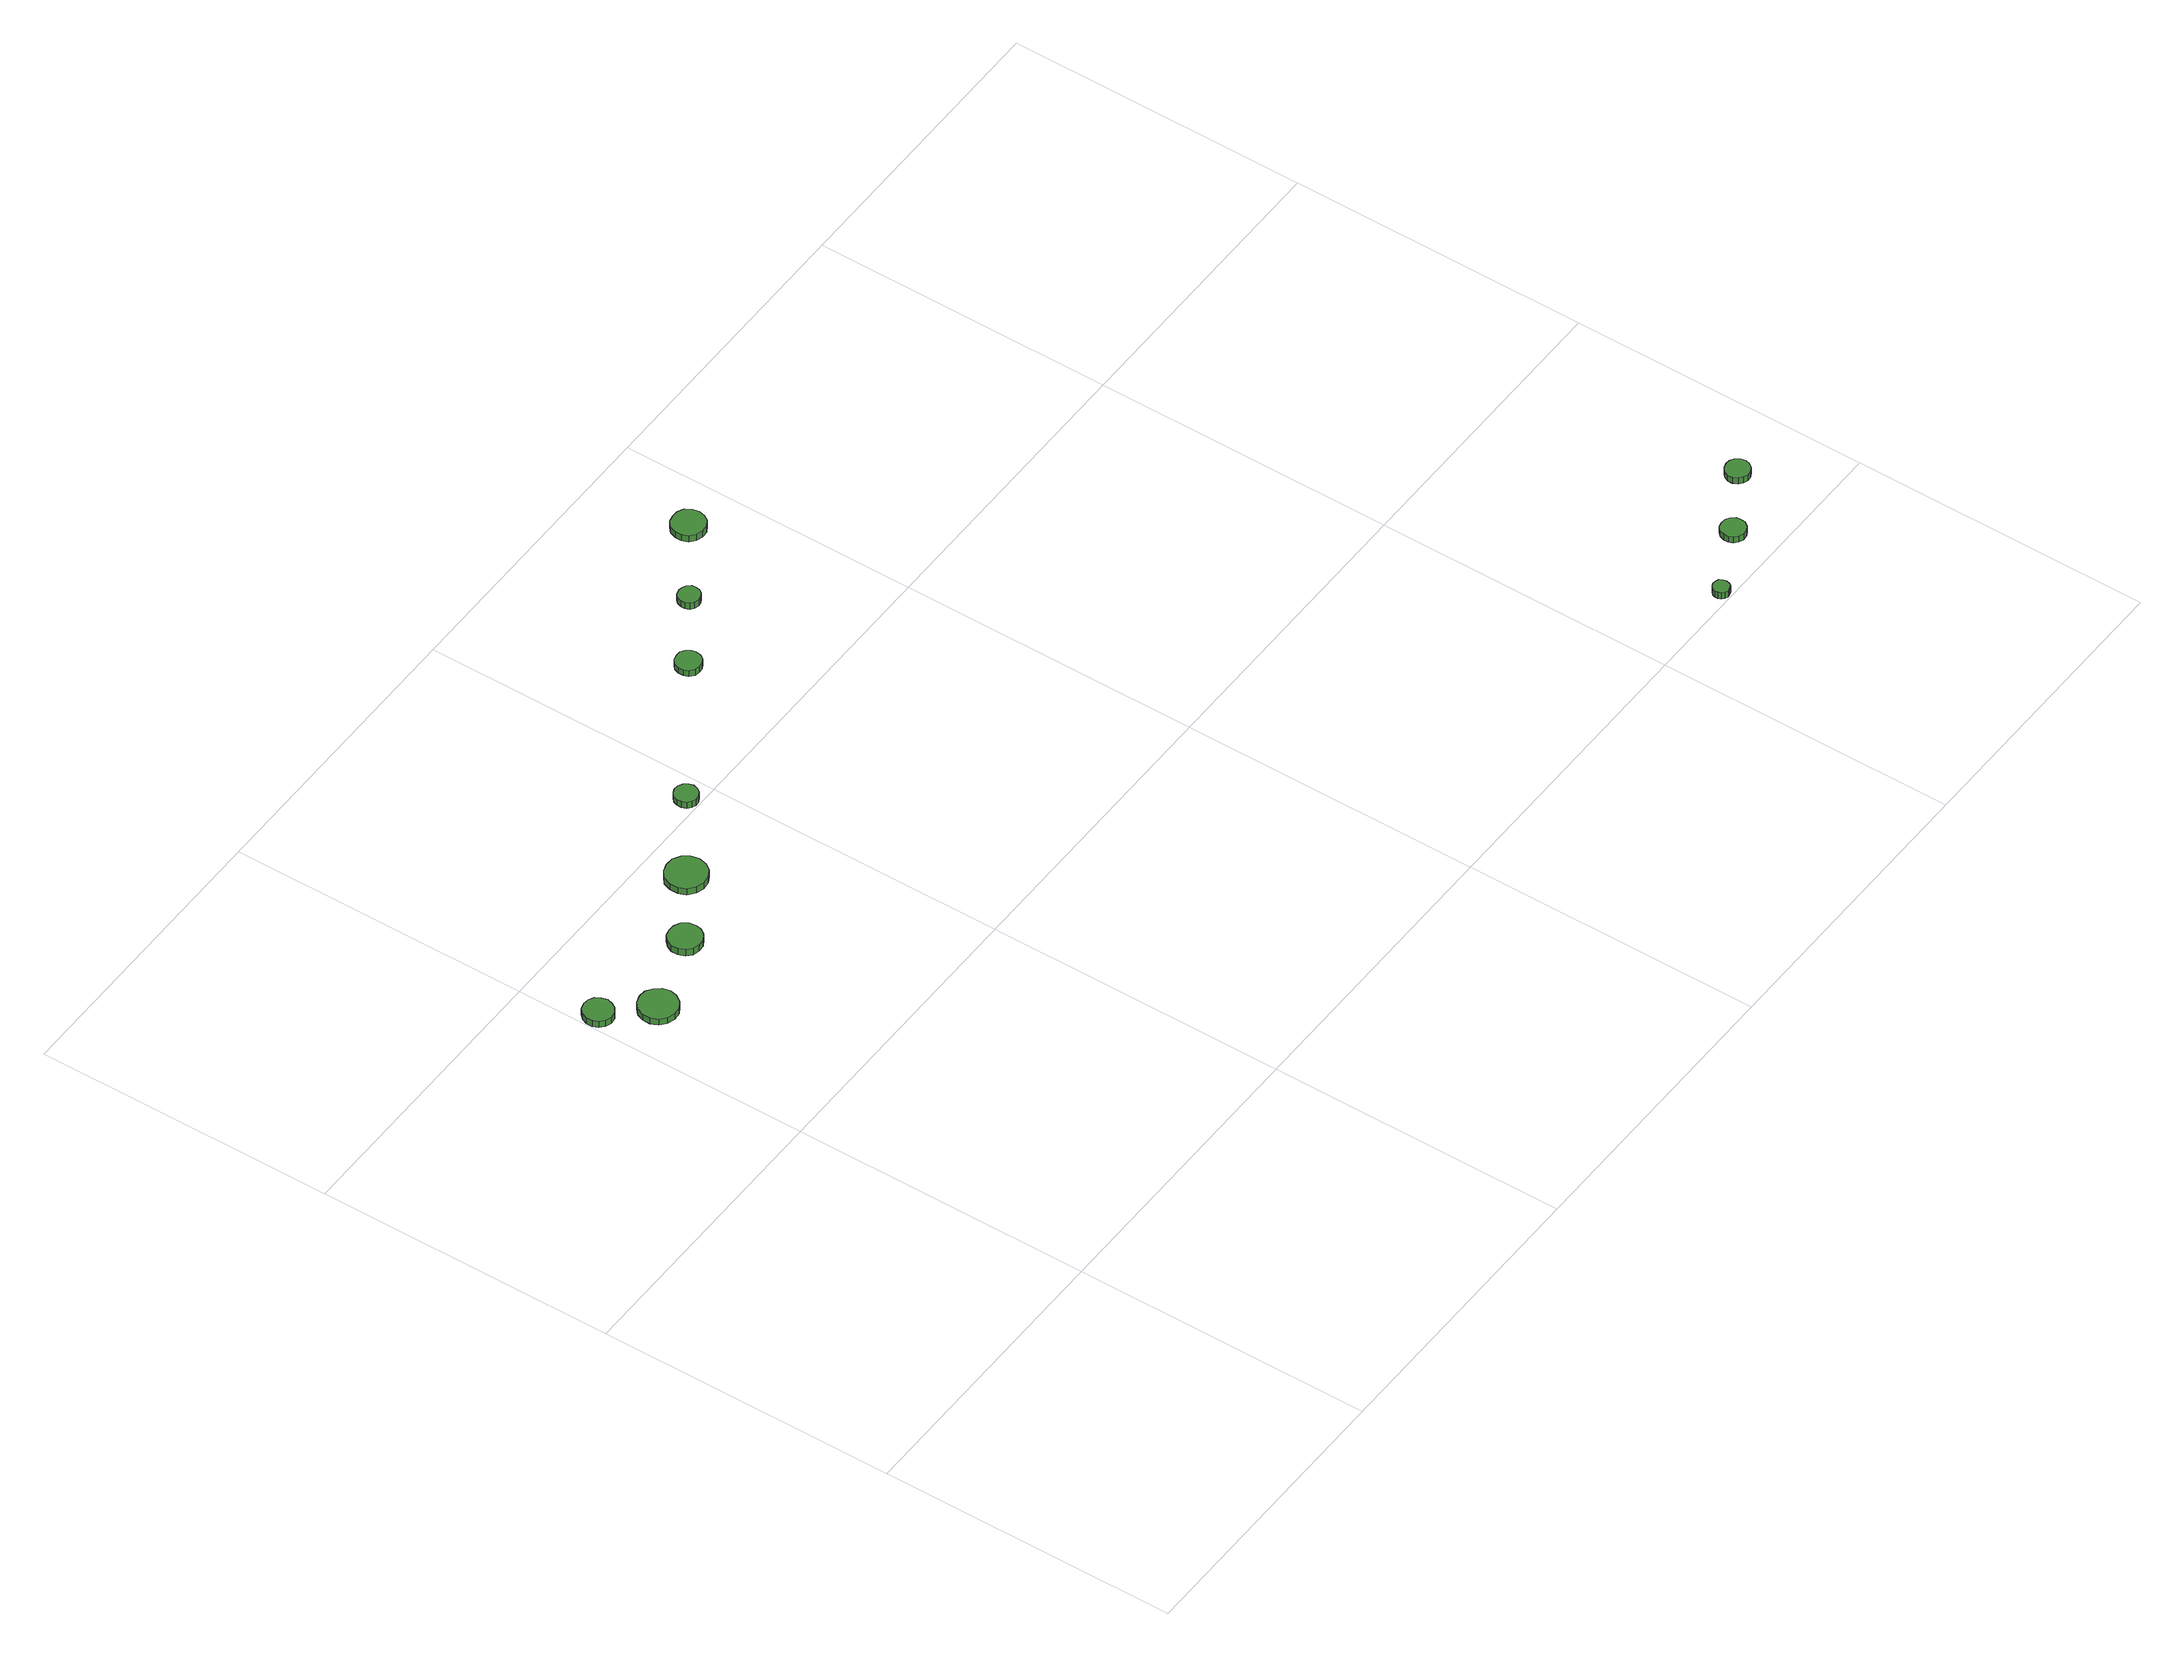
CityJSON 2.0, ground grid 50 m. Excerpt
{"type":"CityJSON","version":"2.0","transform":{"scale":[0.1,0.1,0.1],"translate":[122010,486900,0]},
"CityObjects":{
"tree1":{"type":"SolitaryVegetationObject","attributes":{"function":"something"},"geometry":[{"type":"MultiSurface","lod":"1","boundaries":[[[0,1,2,3,4,5,6,7,8,9,10,11,12,13,14]],[[15,16,17,18,19,20,21,22,23,24,25,26,27,28,29]],[[0,29,28,1]],[[1,28,27,2]],[[2,27,26,3]],[[3,26,25,4]],[[4,25,24,5]],[[5,24,23,6]],[[6,23,22,7]],[[7,22,21,8]],[[8,21,20,9]],[[9,20,19,10]],[[10,19,18,11]],[[11,18,17,12]],[[12,17,16,13]],[[13,16,15,14]],[[14,15,29,0]]]}]},
"tree2":{"type":"SolitaryVegetationObject","attributes":{"function":"something"},"geometry":[{"type":"MultiSurface","lod":"1","boundaries":[[[30,31,32,33,34,35,36,37,38,39,40,41,42,43,44]],[[45,46,47,48,49,50,51,52,53,54,55,56,57,58,59]],[[30,59,58,31]],[[31,58,57,32]],[[32,57,56,33]],[[33,56,55,34]],[[34,55,54,35]],[[35,54,53,36]],[[36,53,52,37]],[[37,52,51,38]],[[38,51,50,39]],[[39,50,49,40]],[[40,49,48,41]],[[41,48,47,42]],[[42,47,46,43]],[[43,46,45,44]],[[44,45,59,30]]]}]},
"tree3":{"type":"SolitaryVegetationObject","attributes":{"function":"something"},"geometry":[{"type":"MultiSurface","lod":"1","boundaries":[[[60,61,62,63,64,65,66,67,68,69,70,71,72,73,74]],[[75,76,77,78,79,80,81,82,83,84,85,86,87,88,89]],[[60,89,88,61]],[[61,88,87,62]],[[62,87,86,63]],[[63,86,85,64]],[[64,85,84,65]],[[65,84,83,66]],[[66,83,82,67]],[[67,82,81,68]],[[68,81,80,69]],[[69,80,79,70]],[[70,79,78,71]],[[71,78,77,72]],[[72,77,76,73]],[[73,76,75,74]],[[74,75,89,60]]]}]},
"tree4":{"type":"SolitaryVegetationObject","attributes":{"function":"something"},"geometry":[{"type":"MultiSurface","lod":"1","boundaries":[[[90,91,92,93,94,95,96,97,98,99,100,101,102,103,104]],[[105,106,107,108,109,110,111,112,113,114,115,116,117,118,119]],[[90,119,118,91]],[[91,118,117,92]],[[92,117,116,93]],[[93,116,115,94]],[[94,115,114,95]],[[95,114,113,96]],[[96,113,112,97]],[[97,112,111,98]],[[98,111,110,99]],[[99,110,109,100]],[[100,109,108,101]],[[101,108,107,102]],[[102,107,106,103]],[[103,106,105,104]],[[104,105,119,90]]]}]},
"tree5":{"type":"SolitaryVegetationObject","attributes":{"function":"something"},"geometry":[{"type":"MultiSurface","lod":"1","boundaries":[[[120,121,122,123,124,125,126,127,128,129,130,131,132,133,134]],[[135,136,137,138,139,140,141,142,143,144,145,146,147,148,149]],[[120,149,148,121]],[[121,148,147,122]],[[122,147,146,123]],[[123,146,145,124]],[[124,145,144,125]],[[125,144,143,126]],[[126,143,142,127]],[[127,142,141,128]],[[128,141,140,129]],[[129,140,139,130]],[[130,139,138,131]],[[131,138,137,132]],[[132,137,136,133]],[[133,136,135,134]],[[134,135,149,120]]]}]},
"tree6":{"type":"SolitaryVegetationObject","attributes":{"function":"something"},"geometry":[{"type":"MultiSurface","lod":"1","boundaries":[[[150,151,152,153,154,155,156,157,158,159,160,161,162,163,164]],[[165,166,167,168,169,170,171,172,173,174,175,176,177,178,179]],[[150,179,178,151]],[[151,178,177,152]],[[152,177,176,153]],[[153,176,175,154]],[[154,175,174,155]],[[155,174,173,156]],[[156,173,172,157]],[[157,172,171,158]],[[158,171,170,159]],[[159,170,169,160]],[[160,169,168,161]],[[161,168,167,162]],[[162,167,166,163]],[[163,166,165,164]],[[164,165,179,150]]]}]},
"tree7":{"type":"SolitaryVegetationObject","attributes":{"function":"something"},"geometry":[{"type":"MultiSurface","lod":"1","boundaries":[[[180,181,182,183,184,185,186,187,188,189,190,191,192,193,194]],[[195,196,197,198,199,200,201,202,203,204,205,206,207,208,209]],[[180,209,208,181]],[[181,208,207,182]],[[182,207,206,183]],[[183,206,205,184]],[[184,205,204,185]],[[185,204,203,186]],[[186,203,202,187]],[[187,202,201,188]],[[188,201,200,189]],[[189,200,199,190]],[[190,199,198,191]],[[191,198,197,192]],[[192,197,196,193]],[[193,196,195,194]],[[194,195,209,180]]]}]},
"tree8":{"type":"SolitaryVegetationObject","attributes":{"function":"something"},"geometry":[{"type":"MultiSurface","lod":"1","boundaries":[[[210,211,212,213,214,215,216,217,218,219,220,221,222,223,224]],[[225,226,227,228,229,230,231,232,233,234,235,236,237,238,239]],[[210,239,238,211]],[[211,238,237,212]],[[212,237,236,213]],[[213,236,235,214]],[[214,235,234,215]],[[215,234,233,216]],[[216,233,232,217]],[[217,232,231,218]],[[218,231,230,219]],[[219,230,229,220]],[[220,229,228,221]],[[221,228,227,222]],[[222,227,226,223]],[[223,226,225,224]],[[224,225,239,210]]]}]},
"tree9":{"type":"SolitaryVegetationObject","attributes":{"function":"something"},"geometry":[{"type":"MultiSurface","lod":"1","boundaries":[[[240,241,242,243,244,245,246,247,248,249,250,251,252,253,254]],[[255,256,257,258,259,260,261,262,263,264,265,266,267,268,269]],[[240,269,268,241]],[[241,268,267,242]],[[242,267,266,243]],[[243,266,265,244]],[[244,265,264,245]],[[245,264,263,246]],[[246,263,262,247]],[[247,262,261,248]],[[248,261,260,249]],[[249,260,259,250]],[[250,259,258,251]],[[251,258,257,252]],[[252,257,256,253]],[[253,256,255,254]],[[254,255,269,240]]]}]},
"tree10":{"type":"SolitaryVegetationObject","attributes":{"function":"something"},"geometry":[{"type":"MultiSurface","lod":"1","boundaries":[[[270,271,272,273,274,275,276,277,278,279,280,281,282,283,284]],[[285,286,287,288,289,290,291,292,293,294,295,296,297,298,299]],[[270,299,298,271]],[[271,298,297,272]],[[272,297,296,273]],[[273,296,295,274]],[[274,295,294,275]],[[275,294,293,276]],[[276,293,292,277]],[[277,292,291,278]],[[278,291,290,279]],[[279,290,289,280]],[[280,289,288,281]],[[281,288,287,282]],[[282,287,286,283]],[[283,286,285,284]],[[284,285,299,270]]]}]},
"tree11":{"type":"SolitaryVegetationObject","attributes":{"function":"something"},"geometry":[{"type":"MultiSurface","lod":"1","boundaries":[[[300,301,302,303,304,305,306,307,308,309,310,311,312,313,314]],[[315,316,317,318,319,320,321,322,323,324,325,326,327,328,329]],[[300,329,328,301]],[[301,328,327,302]],[[302,327,326,303]],[[303,326,325,304]],[[304,325,324,305]],[[305,324,323,306]],[[306,323,322,307]],[[307,322,321,308]],[[308,321,320,309]],[[309,320,319,310]],[[310,319,318,311]],[[311,318,317,312]],[[312,317,316,313]],[[313,316,315,314]],[[314,315,329,300]]]}]}
},
"vertices":[
[51,878,19],[48,887,19],[43,896,19],[34,901,19],[24,902,19],[14,899,19],[7,892,19],[3,883,19],[3,872,19],[7,863,19],[14,857,19],[24,853,19],[34,854,19],[43,860,19],[48,868,19],[48,868,6],[43,860,6],[34,854,6],[24,853,6],[14,857,6],[7,863,6],[3,872,6],[3,883,6],[7,892,6],[14,899,6],[24,902,6],[34,901,6],[43,896,6],[48,887,6],[51,878,6],
[117,811,20],[114,824,20],[106,835,20],[95,842,20],[82,843,20],[69,839,20],[59,830,20],[54,818,20],[54,805,20],[59,793,20],[69,784,20],[82,780,20],[95,781,20],[106,788,20],[114,799,20],[114,799,8],[106,788,8],[95,781,8],[82,780,8],[69,784,8],[59,793,8],[54,805,8],[54,818,8],[59,830,8],[69,839,8],[82,843,8],[95,842,8],[106,835,8],[114,824,8],[117,811,8],
[246,856,22],[244,867,22],[237,877,22],[227,882,22],[216,883,22],[205,880,22],[197,872,22],[192,862,22],[192,851,22],[197,840,22],[205,832,22],[216,829,22],[227,830,22],[237,836,22],[244,845,22],[244,845,9],[237,836,9],[227,830,9],[216,829,9],[205,832,9],[197,840,9],[192,851,9],[192,862,9],[197,872,9],[205,880,9],[216,883,9],[227,882,9],[237,877,9],[244,867,9],[246,856,9],
[362,930,20],[359,944,20],[351,955,20],[339,962,20],[325,963,20],[312,959,20],[301,950,20],[296,937,20],[296,923,20],[301,910,20],[312,901,20],[325,897,20],[339,898,20],[351,905,20],[359,916,20],[359,916,7],[351,905,7],[339,898,7],[325,897,7],[312,901,7],[301,910,7],[296,923,7],[296,937,7],[301,950,7],[312,959,7],[325,963,7],[339,962,7],[351,955,7],[359,944,7],[362,930,7],
[480,1022,20],[478,1029,20],[473,1036,20],[466,1040,20],[458,1041,20],[451,1038,20],[445,1033,20],[442,1026,20],[442,1018,20],[445,1010,20],[451,1005,20],[458,1002,20],[466,1003,20],[473,1007,20],[478,1014,20],[478,1014,8],[473,1007,8],[466,1003,8],[458,1002,8],[451,1005,8],[445,1010,8],[442,1018,8],[442,1026,8],[445,1033,8],[451,1038,8],[458,1041,8],[466,1040,8],[473,1036,8],[478,1029,8],[480,1022,8],
[707,1174,18],[705,1182,18],[700,1189,18],[693,1194,18],[684,1194,18],[676,1192,18],[669,1186,18],[666,1178,18],[666,1169,18],[669,1161,18],[676,1155,18],[684,1153,18],[693,1154,18],[700,1158,18],[705,1165,18],[705,1165,6],[700,1158,6],[693,1154,6],[684,1153,6],[676,1155,6],[669,1161,6],[666,1169,6],[666,1178,6],[669,1186,6],[676,1192,6],[684,1194,6],[693,1194,6],[700,1189,6],[705,1182,6],[707,1174,6],
[814,1248,19],[813,1256,19],[808,1262,19],[802,1265,19],[795,1266,19],[787,1264,19],[782,1259,19],[779,1252,19],[779,1245,19],[782,1238,19],[787,1233,19],[795,1231,19],[802,1232,19],[808,1235,19],[813,1241,19],[813,1241,6],[808,1235,6],[802,1232,6],[795,1231,6],[787,1233,6],[782,1238,6],[779,1245,6],[779,1252,6],[782,1259,6],[787,1264,6],[795,1266,6],[802,1265,6],[808,1262,6],[813,1256,6],[814,1248,6],
[943,1332,20],[940,1343,20],[934,1353,20],[924,1358,20],[913,1359,20],[902,1356,20],[893,1348,20],[889,1338,20],[889,1327,20],[893,1316,20],[902,1309,20],[913,1305,20],[924,1306,20],[934,1312,20],[940,1321,20],[940,1321,7],[934,1312,7],[924,1306,7],[913,1305,7],[902,1309,7],[893,1316,7],[889,1327,7],[889,1338,7],[893,1348,7],[902,1356,7],[913,1359,7],[924,1358,7],[934,1353,7],[940,1343,7],[943,1332,7],
[1682,16,19],[1681,22,19],[1678,27,19],[1673,29,19],[1667,30,19],[1662,28,19],[1658,24,19],[1656,19,19],[1656,14,19],[1658,9,19],[1662,5,19],[1667,3,19],[1673,4,19],[1678,6,19],[1681,11,19],[1681,11,6],[1678,6,6],[1673,4,6],[1667,3,6],[1662,5,6],[1658,9,6],[1656,14,6],[1656,19,6],[1658,24,6],[1662,28,6],[1667,30,6],[1673,29,6],[1678,27,6],[1681,22,6],[1682,16,6],
[1797,70,19],[1796,78,19],[1791,85,19],[1784,89,19],[1775,90,19],[1767,88,19],[1761,82,19],[1758,74,19],[1758,66,19],[1761,59,19],[1767,53,19],[1775,50,19],[1784,51,19],[1791,55,19],[1796,62,19],[1796,62,7],[1791,55,7],[1784,51,7],[1775,50,7],[1767,53,7],[1761,59,7],[1758,66,7],[1758,74,7],[1761,82,7],[1767,88,7],[1775,90,7],[1784,89,7],[1791,85,7],[1796,78,7],[1797,70,7],
[1900,133,19],[1898,141,19],[1893,148,19],[1886,152,19],[1878,153,19],[1870,150,19],[1864,145,19],[1860,137,19],[1860,129,19],[1864,121,19],[1870,116,19],[1878,113,19],[1886,114,19],[1893,118,19],[1898,125,19],[1898,125,7],[1893,118,7],[1886,114,7],[1878,113,7],[1870,116,7],[1864,121,7],[1860,129,7],[1860,137,7],[1864,145,7],[1870,150,7],[1878,153,7],[1886,152,7],[1893,148,7],[1898,141,7],[1900,133,7]
]}
